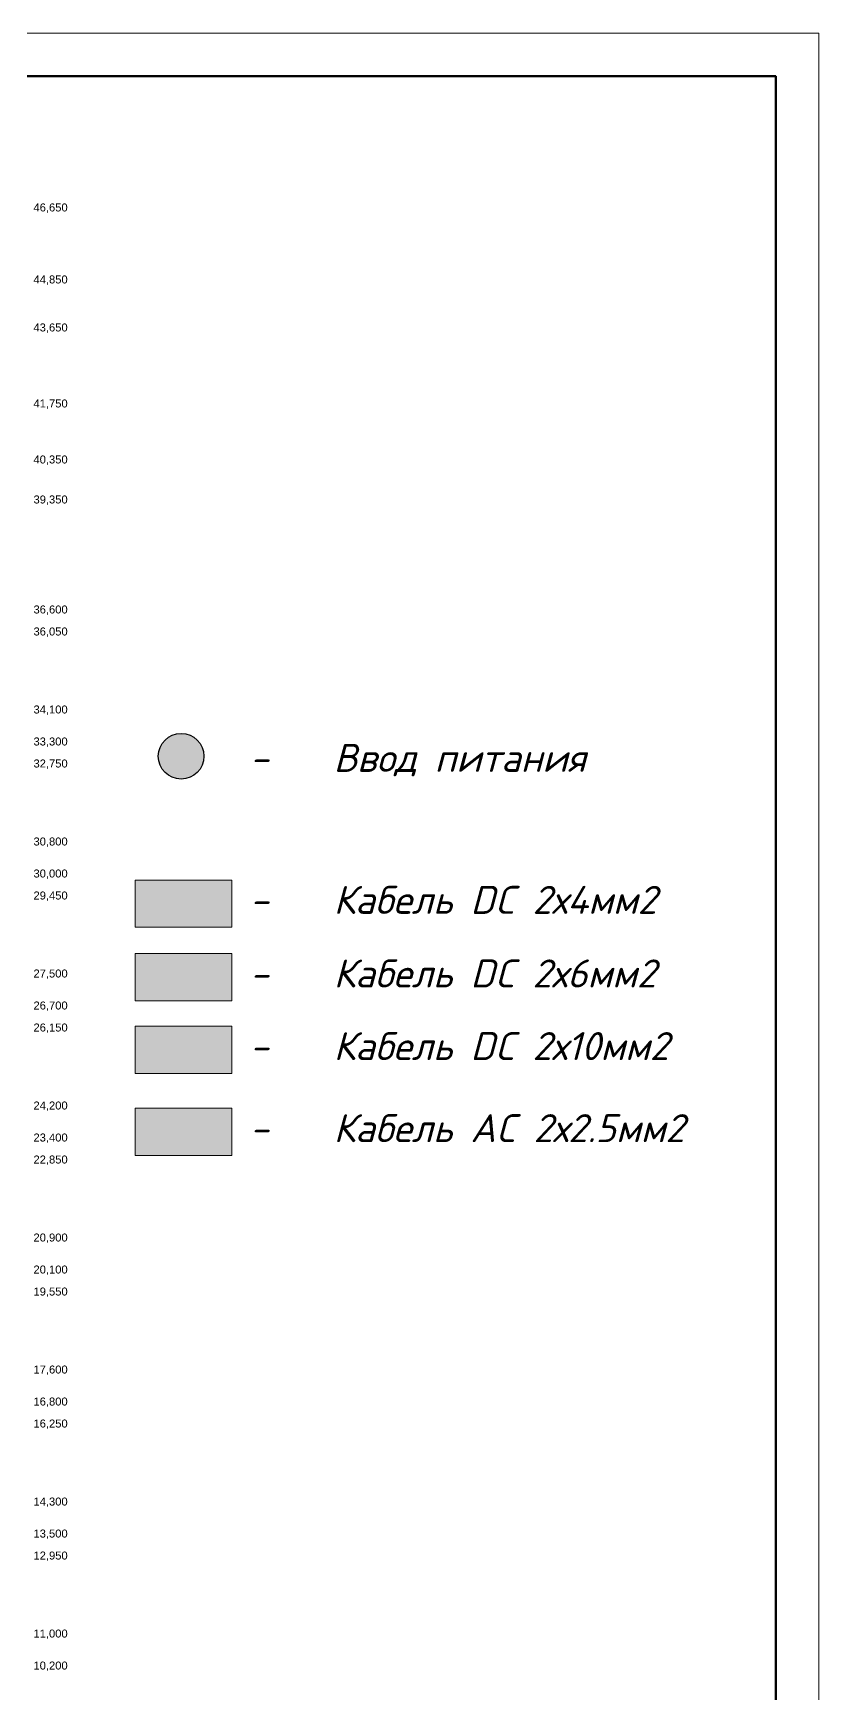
# Model space of a CAD drawing. Header units: millimetres. Extents: x 1499747 to 4230374, y -28481 to 441852.
# Drawn here: x 2567678 to 2587326, y 294569 to 336080 of the extents above; entities that cross this region are included whole.
import ezdxf
from ezdxf.enums import TextEntityAlignment as Align
from ezdxf.xclip import XClip

# ---------------------------------------------------------------- set-up
doc = ezdxf.new("R2010")
doc.units = ezdxf.units.MM
doc.header["$MEASUREMENT"] = 0
doc.header["$XCLIPFRAME"] = 0
for name, color, linetype, lineweight in [('1 Фасад_42_Размер - Общий_Ном._пера__1_Ном._пера__7', 7, 'Continuous', 18), ('Light', 90, 'Continuous', 50), ('Кабель 2x4mm', 200, 'Continuous', 30), ('Кабель 2х6 mm', 150, 'Continuous', 30)]:
    doc.layers.add(name, color=color, linetype=linetype, lineweight=lineweight)
doc.layers.add('_заливка', color=7, linetype='Continuous')
doc.styles.add('СГЕНЕРИР_СТИЛЬ_2', font='arial.ttf')
doc.styles.add('СПДС', font='isocpeur.ttf', dxfattribs={"width": 0.9})
doc.styles.add('Текст', font='isocpeui.ttf')

# ---------------------------------------------------------------- blocks, each defined once
blk = doc.blocks.new('Чертеж_5_42', base_point=(1557140, 9891))
at = {"layer": '1 Фасад_42_Размер - Общий_Ном._пера__1_Ном._пера__7', "color": 252, "linetype": 'Continuous', "true_color": 0x939598, "char_height": 200, "attachment_point": 7, "style": 'СГЕНЕРИР_СТИЛЬ_2'}
for s, insert in [('\\A1;{\\pql;\\fArial|b0|i0|c204|p0;\\W1.000000;46,650}', (1561497, 56566)), ('\\A1;{\\pql;\\fArial|b0|i0|c204|p0;\\W1.000000;44,850}', (1561497, 54766)), ('\\A1;{\\pql;\\fArial|b0|i0|c204|p0;\\W1.000000;44,850}', (1561497, 54766)), ('\\A1;{\\pql;\\fArial|b0|i0|c204|p0;\\W1.000000;43,650}', (1561497, 53566)), ('\\A1;{\\pql;\\fArial|b0|i0|c204|p0;\\W1.000000;41,750}', (1561497, 51666)), ('\\A1;{\\pql;\\fArial|b0|i0|c204|p0;\\W1.000000;40,350}', (1561497, 50266)), ('\\A1;{\\pql;\\fArial|b0|i0|c204|p0;\\W1.000000;39,350}', (1561497, 49266)), ('\\A1;{\\pql;\\fArial|b0|i0|c204|p0;\\W1.000000;36,600}', (1561497, 46516)), ('\\A1;{\\pql;\\fArial|b0|i0|c204|p0;\\W1.000000;36,050}', (1561497, 45966)), ('\\A1;{\\pql;\\fArial|b0|i0|c204|p0;\\W1.000000;34,100}', (1561497, 44016)), ('\\A1;{\\pql;\\fArial|b0|i0|c204|p0;\\W1.000000;33,300}', (1561497, 43216)), ('\\A1;{\\pql;\\fArial|b0|i0|c204|p0;\\W1.000000;32,750}', (1561497, 42666)), ('\\A1;{\\pql;\\fArial|b0|i0|c204|p0;\\W1.000000;30,800}', (1561497, 40716)), ('\\A1;{\\pql;\\fArial|b0|i0|c204|p0;\\W1.000000;30,000}', (1561497, 39916)), ('\\A1;{\\pql;\\fArial|b0|i0|c204|p0;\\W1.000000;29,450}', (1561497, 39366)), ('\\A1;{\\pql;\\fArial|b0|i0|c204|p0;\\W1.000000;27,500}', (1561497, 37416)), ('\\A1;{\\pql;\\fArial|b0|i0|c204|p0;\\W1.000000;26,700}', (1561497, 36616)), ('\\A1;{\\pql;\\fArial|b0|i0|c204|p0;\\W1.000000;26,150}', (1561497, 36066)), ('\\A1;{\\pql;\\fArial|b0|i0|c204|p0;\\W1.000000;24,200}', (1561497, 34116)), ('\\A1;{\\pql;\\fArial|b0|i0|c204|p0;\\W1.000000;23,400}', (1561497, 33316)), ('\\A1;{\\pql;\\fArial|b0|i0|c204|p0;\\W1.000000;22,850}', (1561497, 32766)), ('\\A1;{\\pql;\\fArial|b0|i0|c204|p0;\\W1.000000;20,900}', (1561497, 30816)), ('\\A1;{\\pql;\\fArial|b0|i0|c204|p0;\\W1.000000;20,100}', (1561497, 30016)), ('\\A1;{\\pql;\\fArial|b0|i0|c204|p0;\\W1.000000;19,550}', (1561497, 29466)), ('\\A1;{\\pql;\\fArial|b0|i0|c204|p0;\\W1.000000;17,600}', (1561497, 27516)), ('\\A1;{\\pql;\\fArial|b0|i0|c204|p0;\\W1.000000;16,800}', (1561497, 26716)), ('\\A1;{\\pql;\\fArial|b0|i0|c204|p0;\\W1.000000;16,250}', (1561497, 26166)), ('\\A1;{\\pql;\\fArial|b0|i0|c204|p0;\\W1.000000;14,300}', (1561497, 24216)), ('\\A1;{\\pql;\\fArial|b0|i0|c204|p0;\\W1.000000;13,500}', (1561497, 23416)), ('\\A1;{\\pql;\\fArial|b0|i0|c204|p0;\\W1.000000;12,950}', (1561497, 22866)), ('\\A1;{\\pql;\\fArial|b0|i0|c204|p0;\\W1.000000;11,000}', (1561497, 20916)), ('\\A1;{\\pql;\\fArial|b0|i0|c204|p0;\\W1.000000;10,200}', (1561497, 20116))]:
    blk.add_mtext(s, dxfattribs=dict(at, insert=insert))
blk = doc.blocks.new('*U32')
at = {"lineweight": 0}
blk.add_lwpolyline([(-415, -5), (5, -5), (5, 292), (-415, 292)], close=True, dxfattribs=at)
at = {"color": 0, "linetype": 'Continuous', "lineweight": 50}
blk.add_lwpolyline([(-395, 287), (0, 287), (0, 0), (-395, 0)], close=True, dxfattribs=at)
at = {"style": 'СПДС'}
for tag, p in [('ШИФР_ПРОЕКТА_ЛИСТ2', (-65, 7.5)), ('ЛИСТ_второй', (-5, 5))]:
    blk.add_attdef(tag, text='', height=2.5, dxfattribs=at).set_placement(p, align=Align.MIDDLE_CENTER)

msp = doc.modelspace()

# ---------------------------------------------------------------- block references
at = {"layer": 'Кабель 2х6 mm', "lineweight": 35}
ref = msp.add_blockref('Чертеж_5_42', (2563328.67685, 284912.32313), dxfattribs=at)
XClip(ref).set_block_clipping_path([(1496000, -1299.0576434789), (1580000, 60181.6414690267)])

# ---------------------------------------------------------------- next in the draw order: hatches: boundary and pattern name
at = {"layer": '_заливка', "lineweight": 30, "true_color": 0x93278f}
h = msp.add_hatch(dxfattribs=at)
h.set_pattern_fill('ANGLE', color=217, scale=2.033409)
h.set_pattern_definition([(0, (254619.4061, 139701.2378), (0, 0.55918746165), [0.40668179029, -0.15250567136]), (90, (254619.4061, 139701.2378), (-0.55918746165, 3e-17), [0.40668179029, -0.15250567136])])
h.paths.add_polyline_path([(2570227.13513, 314911.06154), (2570227.13513, 313729.03587), (2572648.36106, 313729.03587), (2572648.36106, 314911.06154)])
at = {"layer": '_заливка', "lineweight": 30, "true_color": 0x105689}
h = msp.add_hatch(dxfattribs=at)
h.set_pattern_fill('ANGLE', color=146, scale=2.033409)
h.set_pattern_definition([(0, (254619.4061, 137861.69315), (0, 0.55918746165), [0.40668179029, -0.15250567136]), (90, (254619.4061, 137861.69315), (-0.55918746165, 3e-17), [0.40668179029, -0.15250567136])])
h.paths.add_polyline_path([(2570227.13513, 313071.5169), (2570227.13513, 311889.49123), (2572648.36106, 311889.49123), (2572648.36106, 313071.5169)])
at = {"layer": '_заливка', "lineweight": 30, "true_color": 0xed1f24}
h = msp.add_hatch(dxfattribs=at)
h.set_pattern_fill('ANGLE', color=240, scale=2.033409)
h.set_pattern_definition([(0, (254619.4061, 136045.88386), (0, 0.55918746165), [0.40668179029, -0.15250567136]), (90, (254619.4061, 136045.88386), (-0.55918746165, 3e-17), [0.40668179029, -0.15250567136])])
h.paths.add_polyline_path([(2570227.13513, 311255.70761), (2570227.13513, 310073.68194), (2572648.36106, 310073.68194), (2572648.36106, 311255.70761)])
at = {"layer": '_заливка', "lineweight": 30, "true_color": 0xf26722}
h = msp.add_hatch(dxfattribs=at)
h.set_pattern_fill('ANGLE', color=30, scale=2.033409)
h.set_pattern_definition([(0, (254619.4061, 133994.7308), (0, 0.55918746165), [0.40668179029, -0.15250567136]), (90, (254619.4061, 133994.7308), (-0.55918746165, 3e-17), [0.40668179029, -0.15250567136])])
h.paths.add_polyline_path([(2570227.13513, 309204.55453), (2570227.13513, 308022.52886), (2572648.36106, 308022.52886), (2572648.36106, 309204.55453)])
at = {"layer": 'Кабель 2x4mm', "lineweight": 30, "true_color": 0xcd2027}
h = msp.add_hatch(color=242, dxfattribs=at)
h.dxf.hatch_style = 1
h.paths.add_polyline_path([(2571949.42895, 318005.83695, 1), (2570807.57003, 318005.83695, 1)])

# ---------------------------------------------------------------- next in the draw order: linework, layer by layer
at = {"layer": 'Light', "color": 18, "lineweight": 20, "true_color": 0x000000}
for points in [[(2570227.13513, 314911.06154), (2572648.36106, 314911.06154), (2572648.36106, 313729.03587), (2570227.13513, 313729.03587)], [(2570227.13513, 313071.5169), (2572648.36106, 313071.5169), (2572648.36106, 311889.49123), (2570227.13513, 311889.49123)], [(2570227.13513, 311255.70761), (2572648.36106, 311255.70761), (2572648.36106, 310073.68194), (2570227.13513, 310073.68194)], [(2570227.13513, 309204.55453), (2572648.36106, 309204.55453), (2572648.36106, 308022.52886), (2570227.13513, 308022.52886)]]:
    msp.add_lwpolyline(points, close=True, dxfattribs=at)
at = {"layer": 'Кабель 2x4mm', "color": 242, "lineweight": 30, "true_color": 0xcd2027}
msp.add_circle((2571378.49949, 318005.83695), 570.92946, dxfattribs=at)

# ---------------------------------------------------------------- next in the draw order: block references
at = {"lineweight": 0, "xscale": 215.0767254341117, "yscale": 215.0767254341117, "zscale": 215.0767254341117}
msp.add_blockref('*U32', (2586250.72945, 273277.9428), dxfattribs=at)

# ---------------------------------------------------------------- next in the draw order: texts
at = {"color": 18, "lineweight": 50, "true_color": 0x000000, "char_height": 700, "width": 12874.2351114, "attachment_point": 1, "style": 'Текст'}
for s, insert in [('\\pxi-3,l4,t4;-^IВвод питания', (2572391.84921, 318315.09758)), ('\\pxi-3,l4,t4;-^IКабель DC 2х4мм2', (2572391.84921, 314765.50473)), ('\\pxi-3,l4,t4;-^IКабель DC 2х6мм2', (2572391.84921, 312925.96009)), ('\\pxi-3,l4,t4;-^IКабель DC 2х10мм2', (2572391.84921, 311110.1508)), ('\\pxi-3,l4,t4;-^IКабель АC 2х2.5мм2', (2572391.84921, 309058.99771))]:
    msp.add_mtext(s, dxfattribs=dict(at, insert=insert))

doc.saveas('drawing.dxf')
